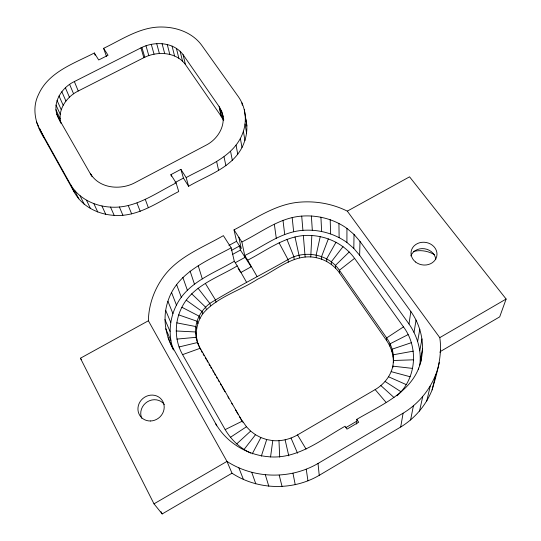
<?xml version="1.0" encoding="UTF-8"?>
<svg xmlns="http://www.w3.org/2000/svg" width="541" height="541" viewBox="0 0 541 541"><rect width="100%" height="100%" fill="white"/><g stroke="black" fill="none" stroke-linecap="round" stroke-linejoin="round"><path stroke-width="0.81" d="M419.748 365.114C421.797 350.669 417.226 335.853 408.989 323.985L359.637 255.264L353.814 248.4L346.923 242.476L346.937 228.383C333.892 219.091 317.621 214.912 301.709 216.102C279.372 217.719 261.269 232.441 241.881 241.976L245.093 257.327L251.112 266.713M353.814 248.4L354.024 234.415L346.937 228.383M60.991 123.24C57.076 109.951 66.651 96.683 78.249 91.003L143.845 57.691C157.093 50.908 176.021 51.76 185.421 64.501L221.039 116.051L223.332 120.217L221.472 110.831L219.152 106.638L183.088 54.682C173.519 41.819 154.361 41.048 140.937 47.885L74.367 81.569C61.248 87.649 50.78 104.312 58.59 118.249L91.186 175.23M359.637 255.264L360.008 241.408L354.024 234.415M356.668 424.063L356.817 419.343C381.993 404.391 415.616 391.224 421.412 358.548C424.611 342.237 420.499 325.006 410.849 311.548L360.008 241.408M171.382 176.224L170.895 174.648L180.897 169.353L183.433 178.111L188.62 186.273C207.338 175.311 231.257 168.143 241.976 147.517C246.615 138.354 248.427 127.446 245.316 117.519M188.62 186.273L186.158 177.59C207.203 165.938 235.207 156.707 243.389 131.253C247.156 119.689 245.398 106.577 238.317 96.629L201.658 45.207C192.833 33.157 177.719 27.442 163.152 27.05C141.235 26.117 122.496 39.304 103.615 48.325L106.503 56.575M198.121 344.029C194.53 333.953 196.654 322.429 202.794 313.794C216.833 296.881 239.677 291.031 257.611 279.183C276.032 270.615 294.236 252.809 316.329 257.705C325.594 259.646 334 265.076 339.43 272.86L386.43 340.255C390.947 346.828 393.618 354.68 393.321 362.7C394.497 353.963 391.562 345.124 386.659 337.936L339.39 270.263C328.407 253.925 304.678 249.759 288.001 259.545C262.101 274.429 235.288 287.805 209.807 303.393C205.404 306.869 201.739 311.19 199.129 316.16C194.807 324.769 194.361 335.116 198.047 344.022M396.966 395.802C416.442 378.828 418.842 347.349 403.478 326.886L354.578 258.348C344.739 244.708 328.488 236.573 311.832 235.538L310.757 256.961M250.72 453.108C240.001 448.171 231.156 439.745 225.171 429.615L182.581 354.639C174.364 340.215 174.303 321.956 181.884 307.268C192.745 285.418 217.8 277.709 237.235 265.922L246.655 282.436M231.169 247.839C207.196 260.789 176.86 272.617 167.92 301.276C162.469 317.154 165.133 334.696 173.174 349.209C168.136 334.818 169.543 318.642 176.454 305.11C187.828 282.159 213.681 273.401 234.3 261.262L231.169 247.839L223.379 235.639C202.469 247.717 178.138 256.61 163.416 276.87C154.144 289.604 148.667 304.982 148.383 320.772L226.97 461.399L232.001 473.206C257.766 490.105 292.674 490.917 319.237 475.329L400.705 427.018C414.819 418.396 425.983 405.317 432.09 389.926C436.993 372.965 442.524 355.484 439.779 337.631L347.308 211.132C332.877 203.95 316.613 200.921 300.559 202.091C275.842 203.727 255.291 218.848 234.023 229.851L236.539 241.293L241.293 248.671L238.879 237.343M386.43 340.255L386.659 337.936L403.478 326.886M435.444 378.2L435.613 376.59M389.838 346.078L390.095 343.785L408.117 334.602M391.921 351.427L392.184 349.161L411.363 342.683M393.091 357.013L393.361 354.774L413.236 351.156M392.678 367.616L392.861 366.156L412.648 368.414M392.692 367.542L393.591 360.489L413.676 359.806M270.547 456.976L272.779 440.617C281.401 441.375 290.05 439.204 297.53 434.917L375.163 389.581C383.887 384.509 390.676 376.096 392.861 366.156M408.989 323.985L410.849 311.548M414.034 332.316L416.056 320.062M400.705 427.018L403.079 413.209C421.412 402.159 434.991 383.63 439.258 362.578M417.666 341.29L419.809 329.239M419.782 350.703L422 338.876M418.294 369.672L418.599 368.083M420.303 360.326L422.548 348.729M420.465 363.417L421.412 358.548M410.578 420.019L413.385 405.933M320.231 236.627L316.16 255.061L316.329 257.705M419.518 411.133L422.704 396.709M426.748 401.003L430.23 386.206M440.009 352.509L440.584 350.108M432.09 389.926L435.789 374.724M261.317 456.171L266.699 439.562L272.779 440.617M347.308 211.132L409.557 176.826L506.126 299.038L499.701 316.857L440.327 351.535M328.346 238.865L321.57 256.583L321.706 259.227M252.214 453.906L260.884 437.581L266.699 439.562M336.008 242.226L326.656 258.855L326.764 261.492M343.014 246.628L331.302 261.824L331.383 264.448M244.018 449.517L255.487 434.734L260.884 437.581M349.209 251.984L335.386 265.421L335.447 268.032M236.694 443.931L250.639 431.096L255.487 434.734M354.578 258.348L339.39 270.263L339.43 272.86M230.412 437.304L246.459 426.768L250.639 431.096M148.383 320.772L80.426 358.223L153.996 503.84L226.97 461.399C253.912 478.934 290.294 479.664 318.02 463.468L403.079 413.209M345.8 427.654L356.512 421.358M153.996 503.84L162.172 513.95L232.001 473.206M439.779 337.631L506.126 299.038M346.923 242.476C334.27 233.36 318.433 229.208 302.919 230.344C281.185 231.9 263.582 246.277 244.721 255.541L247.683 260.18C267.883 249.908 287.738 233.577 311.832 235.538M240.948 272.427L251.396 266.659M232.312 254.547L240.434 250.091L239.541 245.959L231.203 250.524M235.403 262.649L245.093 257.327L240.434 250.091M228.911 245.458L236.539 241.293M103.615 48.325L108.044 55.256L98.705 59.97L94.323 52.998C73.982 63.534 48.433 71.912 38.445 94.709C31.5 108.673 35.645 124.626 43.625 137.157L74.617 192.765C82.563 206.784 98.455 214.479 114.171 215.372C138.192 217.164 158.425 201.759 178.733 191.541L176.109 182.926L170.895 174.648M174.993 182.594L183.433 178.111M39.128 128.183L70.425 184.298C78.486 198.493 94.614 206.216 110.52 207.095C134.912 208.88 155.47 193.279 176.109 182.926M225.171 429.615L242.483 421.04L246.459 426.768M182.581 354.639L200.204 348.262L242.889 422.298M179.051 346.97L197.492 342.527L200.752 349.743M176.934 339.092L196.038 337.327L196.877 339.586M176.177 330.984L195.477 331.958L196.322 334.243M176.772 322.849L195.822 326.554L196.66 328.86M391.17 371.64L410.159 376.759M178.699 314.882L197.052 321.246L197.878 323.579M388.573 376.8L406.271 384.624M181.884 307.268L199.129 316.16L199.94 318.514M385.111 381.493L401.05 391.799M186.246 300.181L201.996 311.42L202.794 313.794M380.884 385.598L394.01 397.52M191.676 293.783L205.587 307.132L206.364 309.526M375.163 389.581L385.902 402.2M198.033 288.211L209.807 303.393L210.564 305.807M90.543 173.796C99.585 188.755 120.839 190.398 135.176 182.581L205.857 145.299C218.077 139.253 227.132 124.274 221.472 110.831M80.426 358.223L81.373 359.589M168.109 337.733L171.984 346.226L215.683 423.63C226.246 442.173 246.094 454.481 267.234 456.59C296.759 460.195 321.05 439.684 345.097 426.227L346.957 429.141L358.697 422.237L356.817 419.343M234.023 229.851L241.881 241.976M180.897 169.353L186.158 177.59M238.121 268.424L240.251 271.792M234.3 261.262L237.235 265.922M205.37 283.464L215.359 299.775L216.082 302.203M297.53 434.917L306.071 449.084M201.448 351.204L202.287 352.651M203.132 354.098L203.971 355.552M205.235 357.723L206.074 359.17M206.919 360.624L207.758 362.071M209.022 364.242L209.861 365.689M210.706 367.143L211.545 368.59M212.809 370.761L213.648 372.215M214.486 373.662L215.332 375.109M216.589 377.287L217.435 378.734M218.273 380.181L219.119 381.628M220.376 383.806L221.222 385.253M222.06 386.7L225.009 391.772M227.95 396.844L228.789 398.291M231.737 403.363L232.576 404.81M235.524 409.882L238.047 414.23M239.311 416.408L241.834 420.749M247.683 260.18L257.124 276.647M279.115 242.889L288.001 259.545L288.319 262.162M161.022 511.691L162.172 513.95M36.423 121.955L38.681 126.472M39.432 127.974L43.625 137.157M70.425 184.298L74.617 192.765M74.644 190.425L78.79 198.838M80.048 195.795L84.132 204.153M86.513 200.258L90.503 208.583M198.324 344.773L200.691 349.763M93.87 203.693L97.759 211.984M56.778 114.117L60.687 122.793M55.912 109.681L60.125 118.844M56.014 105.082L60.207 114.286M101.945 205.993L105.718 214.277M57.062 100.457L61.234 109.708M91.098 174.56L92.065 176.711M59.023 95.953L63.155 105.238M171.984 346.226L173.647 349.986M110.52 207.095L114.171 215.372M165.742 328.766L170.848 340.445M61.83 91.693L65.914 101.018M291.038 438.061L297.55 453.216M65.4 87.804L69.424 97.17M164.937 319.555L170.036 331.43M119.372 206.966L122.895 215.25M69.62 84.396L73.576 93.796M165.674 310.318L170.733 322.395M74.367 81.569L78.249 91.003M215.683 423.63L216.583 425.821M128.271 205.594L131.652 213.905M167.92 301.276L172.897 313.55M286.913 239.298L293.919 256.813L294.203 259.443M238.872 467.87L243.423 479.461M136.974 203.017L140.22 211.369M171.605 292.647L176.454 305.11M176.616 284.62L181.316 297.259M145.252 199.311L148.362 207.717M94.323 52.998L95.142 55.236M182.838 277.371L187.348 290.179M251.781 472.408L255.798 483.85M190.101 271.068L194.402 284.011M198.249 265.834L202.314 278.899M265.347 474.87L268.803 486.237M140.937 47.885L143.845 57.691M141.904 47.48L144.799 57.292M145.975 45.755L148.809 55.595M151.284 44.328L154.043 54.181M156.707 43.632L159.385 53.498M162.084 43.699L164.694 53.573M167.264 44.524L169.8 54.404M279.203 475.154L282.071 486.528M172.085 46.086L174.56 55.96M176.42 48.345L178.834 58.205M180.126 51.239L182.493 61.079M294.987 236.897L299.565 257.841M183.088 54.682L185.421 64.501M285.114 439.853L288.786 455.88M216.603 161.421L218.591 170.307M224.028 156.802L225.901 165.742M219.599 107.436L221.479 116.849M219.152 106.638L221.039 116.051M292.965 473.253L295.244 484.722M230.567 151.318L232.332 160.319M222.845 115.389L223.156 116.944M223.46 118.506L223.771 120.061M236.059 145.116L237.736 154.192M240.366 138.368L241.976 147.517M243.389 131.253L244.951 140.477M241.942 102.844L242.327 105.211M245.066 123.963L246.595 133.255M244.316 109.58L246.885 126.039M306.24 469.216L307.957 480.848M274.334 224.238L276.289 238.277M282.984 220.282L284.701 234.409M318.02 463.468L319.237 475.329M292.174 217.55L293.648 231.751M301.709 216.102L302.919 230.344M305.124 257.009L303.352 235.633M311.366 215.967L312.319 230.236M320.928 217.164L321.625 231.426M278.973 440.712L279.704 457.145M330.186 219.666L330.632 233.901M338.923 223.433L339.133 237.607M141.762 418.315A13.322 12.436 -40.1 0 1 147.416 401.76A13.322 12.436 -40.1 0 1 164.322 404.485M410.842 255.9A12.856 11.253 9.4 0 1 424.516 248.759A12.856 11.253 9.4 0 1 435.782 259.45M413.54 251.43A25.042 22.066 10.2 0 1 434.484 254.696M150.472 420.986A13.505 12.571 -39.4 0 0 162.733 401.287A13.505 12.571 -39.4 0 0 140.004 401.835A13.505 12.571 -39.4 0 0 150.472 420.986M415.623 262.04A13.025 11.368 9.1 0 0 436.79 256.136A13.025 11.368 9.1 0 0 419.606 242.753A13.025 11.368 9.1 0 0 415.623 262.04"/></g></svg>
